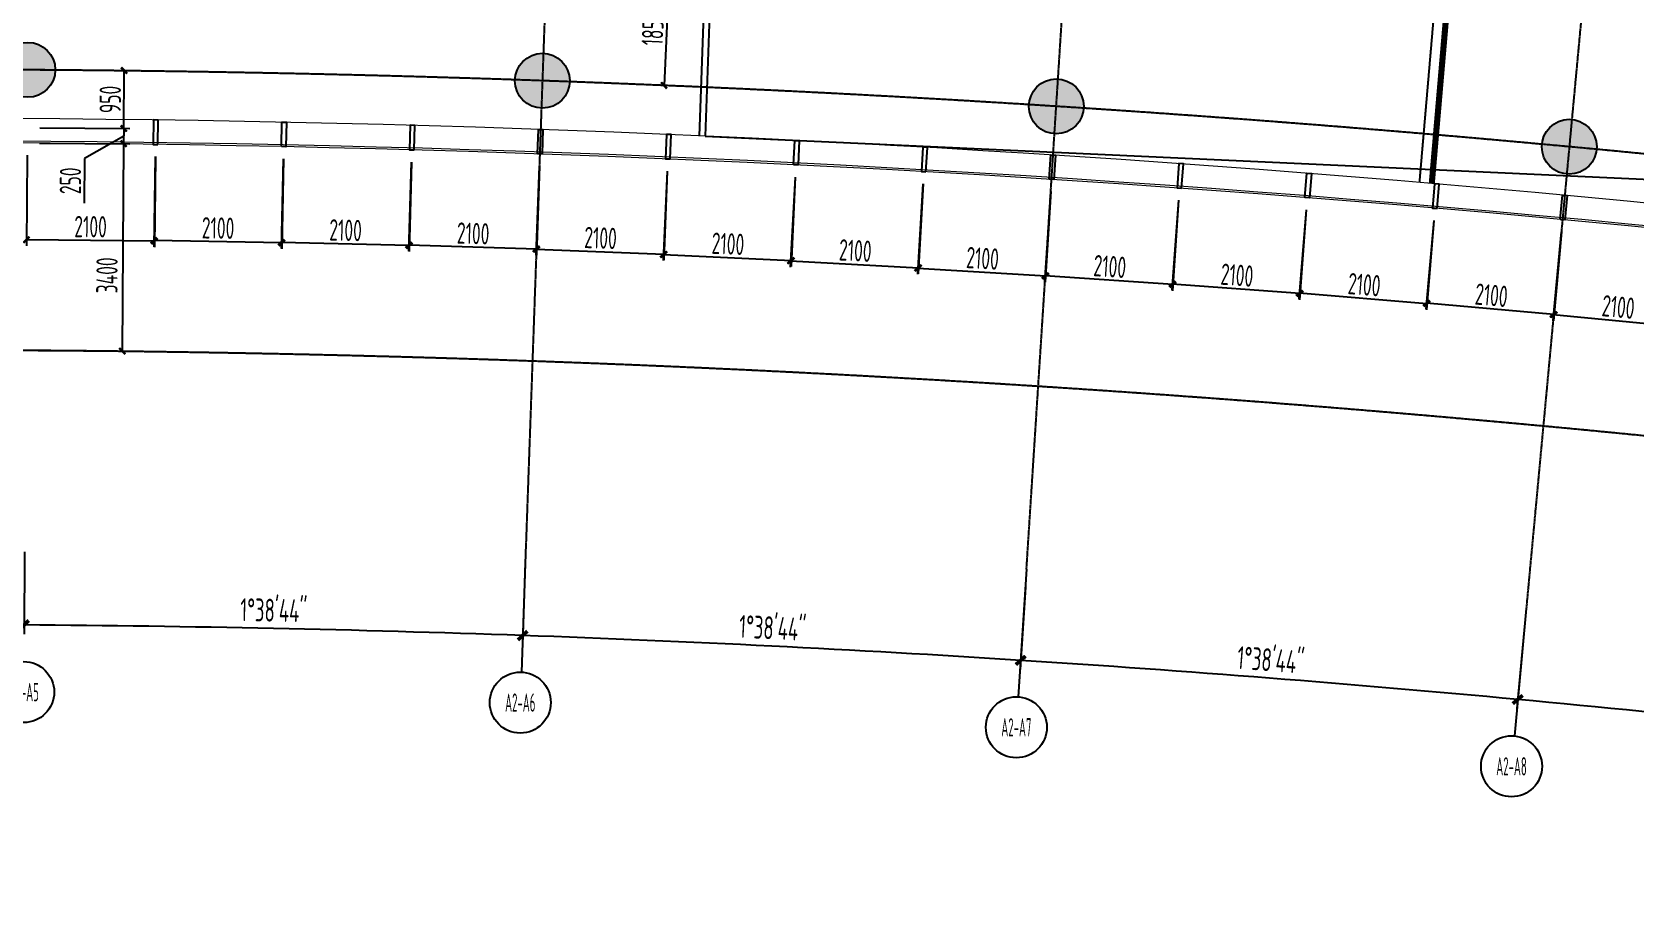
# Model space of a CAD drawing. Header units: millimetres. Extents: x 11515858 to 24947533, y -12764720 to -6305528.
# Drawn here: x 11780788 to 11807060, y -6414175 to -6399865 of the extents above; entities that cross this region are included whole.
import ezdxf
from ezdxf.enums import TextEntityAlignment as Align

# ---------------------------------------------------------------- set-up
doc = ezdxf.new("R2010")
doc.units = ezdxf.units.MM
doc.header["$LTSCALE"] = 10
for name, pattern in [('A2-RG-AXIS$0$CENTER', [2, 1.25, -0.25, 0.25, -0.25]), ('A2-RG-AXIS$0$DOTE', [2.42, 2, -0.2, 0.02, -0.2]), ('A2-RI-F3$0$DASHDOT2', [0.5, 0.25, -0.125, 0, -0.125]), ('A2-RI-F3$0$DASHED2', [0.375, 0.25, -0.125]), ('A2-RI-F3$0$HIDDEN', [0.375, 0.25, -0.125]), ('A2-RI-F3$0$HIDDEN2', [0.1875, 0.125, -0.0625])]:
    doc.linetypes.add(name, pattern=pattern)
for name, color, linetype in [('A2-RB-F3$0$A-DIMS-100', 1, 'Continuous'), ('A2-RG-AXIS$0$A-AXIS', 1, 'Continuous'), ('A2-RG-AXIS$0$A-DIMS-100', 1, 'Continuous'), ('A2-RG-AXIS$0$A-GRID', 1, 'A2-RG-AXIS$0$CENTER'), ('A2-RG-AXIS$0$A-SYMB', 4, 'Continuous'), ('A2-RI-F3$0$A-DOOR-ROLL', 2, 'A2-RI-F3$0$DASHED2'), ('A2-RI-F3$0$A-STRS-HRAL', 80, 'Continuous'), ('A2-RI-F3$0$A-SYMB-VOID', 35, 'Continuous'), ('A2-RI-F3$0$an-flor-abov', 2, 'A2-RI-F3$0$HIDDEN2'), ('A2-RI-F3$0$an-wndw-mull-v', 3, 'Continuous'), ('A2-RS-F3$0$A-HATH-GRAY', 8, 'Continuous'), ('A2-RS-F3$0$A-WALL-CONC', 6, 'Continuous')]:
    doc.layers.add(name, color=color, linetype=linetype)
doc.layers.add('A2-RI-F3$0$A-GLAZ', color=140, linetype='Continuous', lineweight=5)
doc.styles.add('A2-RB-F3$0$XD2008', font='hzs.shx', dxfattribs={"width": 0.7, "bigfont": 'hztxt.shx'})
doc.styles.add('A2-RG-AXIS$0$ECADI', font='hzs.shx', dxfattribs={"width": 0.7, "bigfont": 'hztxt.shx'})
doc.styles.add('A2-RG-AXIS$0$XD2008', font='hzs.shx', dxfattribs={"width": 0.7, "bigfont": 'hztxt.shx'})
doc.dimstyles.new('A2-RB-F3$0$XD100$0', dxfattribs={"dimscale": 100, "dimtxt": 3.5, "dimasz": 1, "dimexe": 1, "dimexo": 2, "dimgap": 0.5, "dimtad": 1, "dimdec": 0, "dimdsep": 46, "dimtxsty": 'A2-RB-F3$0$XD2008', "dimblk1": 'A2-RB-F3$0$_ArchTick', "dimblk2": 'A2-RB-F3$0$_ArchTick', "dimsah": 1, "dimcen": 2.5, "dimclrt": 4, "dimaunit": 1, "dimadec": 0, "dimazin": 0, "dimtfac": 1, "dimtdec": 0, "dimtix": 1, "dimtmove": 1, "dimatfit": 3, "dimfxl": 0, "dimtolj": 1, "dimtzin": 0, "dimarcsym": 0})
doc.dimstyles.new('A2-RG-AXIS$0$XD150', dxfattribs={"dimscale": 300, "dimtxt": 2.5, "dimasz": 1.5, "dimexe": 1, "dimexo": 2, "dimgap": 0.5, "dimtad": 1, "dimdec": 0, "dimdsep": 46, "dimtxsty": 'A2-RG-AXIS$0$XD2008', "dimcen": 2.5, "dimclrt": 4, "dimaunit": 1, "dimadec": 3, "dimazin": 0, "dimtfac": 1, "dimtdec": 0, "dimtmove": 2, "dimatfit": 3, "dimfxl": 0, "dimtolj": 1, "dimtzin": 0, "dimarcsym": 0})

# ---------------------------------------------------------------- blocks, each defined once
blk = doc.blocks.new('A2-RG-AXIS$0$ECADI-TAG-GRID')
at = {"color": 13}
blk.add_circle((0, 0), 5, dxfattribs=at)
at = {"style": 'A2-RG-AXIS$0$ECADI', "width": 0.7}
blk.add_attdef('GRID', text='', height=5, dxfattribs=at).set_placement((0, 0), align=Align.MIDDLE)
blk = doc.blocks.new('A2-RG-AXIS$0$_ArchTick')
at = {"color": 0, "linetype": 'ByBlock', "const_width": 0.4}
blk.add_lwpolyline([(-0.5, -0.5), (0.5, 0.5)], dxfattribs=at)
blk = doc.blocks.new('*D488')
at = {"layer": 'A2-RG-AXIS$0$A-DIMS-100', "color": 0, "lineweight": -2, "ltscale": 3, "transparency": 16777216}
for p, q in [((11780666, -6408385), (11780657, -6409735)), ((11788872, -6408559), (11788824, -6409908))]:
    blk.add_line(p, q, dxfattribs=at)
blk.add_arc((11778731, -6694179), 284600, 87.96659, 89.61201, dxfattribs=at)
at = {"layer": 'Defpoints', "color": 0, "ltscale": 3, "transparency": 16777216}
for p in [(11780668, -6408085), (11788882, -6408259), (11786106, -6409674), (11778731, -6694179)]:
    blk.add_point(p, dxfattribs=at)
at = {"layer": 'A2-RG-AXIS$0$A-DIMS-100', "color": 0, "lineweight": -2, "ltscale": 3, "transparency": 16777216, "xscale": 150, "yscale": 150, "zscale": 150}
for p, rotation in [((11780658, -6409585), 179.6120120871543), ((11788829, -6409758), 357.9665933294134)]:
    blk.add_blockref('A2-RG-AXIS$0$_ArchTick', p, dxfattribs=dict(at, rotation=rotation))
at = {"layer": 'A2-RG-AXIS$0$A-DIMS-100', "color": 4, "ltscale": 3, "transparency": 16777216, "insert": (11784750, -6409344), "char_height": 375, "attachment_point": 5, "rotation": 358.7893, "style": 'A2-RG-AXIS$0$XD2008'}
blk.add_mtext('\\A1;1°38\'44"', dxfattribs=at)
blk = doc.blocks.new('*D490')
at = {"layer": 'A2-RG-AXIS$0$A-DIMS-100', "color": 0, "lineweight": -2, "ltscale": 3, "transparency": 16777216}
for p, q in [((11788872, -6408559), (11788824, -6409908)), ((11797069, -6408968), (11796982, -6410315))]:
    blk.add_line(p, q, dxfattribs=at)
blk.add_arc((11778731, -6694179), 284600, 86.32117, 87.96659, dxfattribs=at)
at = {"layer": 'Defpoints', "color": 0, "ltscale": 3, "transparency": 16777216}
for p in [(11788882, -6408259), (11797088, -6408668), (11794272, -6410003), (11778731, -6694179)]:
    blk.add_point(p, dxfattribs=at)
at = {"layer": 'A2-RG-AXIS$0$A-DIMS-100', "color": 0, "lineweight": -2, "ltscale": 3, "transparency": 16777216, "xscale": 150, "yscale": 150, "zscale": 150}
for p, rotation in [((11788829, -6409758), 177.9665933294709), ((11796992, -6410165), 356.3211745693902)]:
    blk.add_blockref('A2-RG-AXIS$0$_ArchTick', p, dxfattribs=dict(at, rotation=rotation))
at = {"layer": 'A2-RG-AXIS$0$A-DIMS-100', "color": 4, "ltscale": 3, "transparency": 16777216, "insert": (11792927, -6409634), "char_height": 375, "attachment_point": 5, "rotation": 357.1439, "style": 'A2-RG-AXIS$0$XD2008'}
blk.add_mtext('\\A1;1°38\'44"', dxfattribs=at)
blk = doc.blocks.new('*D492')
at = {"layer": 'A2-RG-AXIS$0$A-DIMS-100', "color": 0, "lineweight": -2, "ltscale": 3, "transparency": 16777216}
for p, q in [((11797069, -6408968), (11796982, -6410315)), ((11805251, -6409612), (11805125, -6410956))]:
    blk.add_line(p, q, dxfattribs=at)
blk.add_arc((11778731, -6694179), 284600, 84.67576, 86.32117, dxfattribs=at)
at = {"layer": 'Defpoints', "color": 0, "ltscale": 3, "transparency": 16777216}
for p in [(11797088, -6408668), (11805278, -6409313), (11802425, -6410567), (11778731, -6694179)]:
    blk.add_point(p, dxfattribs=at)
at = {"layer": 'A2-RG-AXIS$0$A-DIMS-100', "color": 0, "lineweight": -2, "ltscale": 3, "transparency": 16777216, "xscale": 150, "yscale": 150, "zscale": 150}
for p, rotation in [((11796992, -6410165), 176.3211745693895), ((11805139, -6410807), 354.6757558073726)]:
    blk.add_blockref('A2-RG-AXIS$0$_ArchTick', p, dxfattribs=dict(at, rotation=rotation))
at = {"layer": 'A2-RG-AXIS$0$A-DIMS-100', "color": 4, "ltscale": 3, "transparency": 16777216, "insert": (11801091, -6410159), "char_height": 375, "attachment_point": 5, "rotation": 355.4985, "style": 'A2-RG-AXIS$0$XD2008'}
blk.add_mtext('\\A1;1°38\'44"', dxfattribs=at)
blk = doc.blocks.new('*D494')
at = {"layer": 'A2-RG-AXIS$0$A-DIMS-100', "color": 0, "lineweight": -2, "ltscale": 3, "transparency": 16777216}
for p, q in [((11805251, -6409612), (11805125, -6410956)), ((11813411, -6410491), (11813247, -6411831))]:
    blk.add_line(p, q, dxfattribs=at)
blk.add_arc((11778731, -6694179), 284600, 83.03033, 84.67575, dxfattribs=at)
at = {"layer": 'Defpoints', "color": 0, "ltscale": 3, "transparency": 16777216}
for p in [(11805278, -6409313), (11813447, -6410193), (11810559, -6411364), (11778731, -6694179)]:
    blk.add_point(p, dxfattribs=at)
at = {"layer": 'A2-RG-AXIS$0$A-DIMS-100', "color": 0, "lineweight": -2, "ltscale": 3, "transparency": 16777216, "xscale": 150, "yscale": 150, "zscale": 150}
for p, rotation in [((11805139, -6410807), 174.6757533726868), ((11813265, -6411682), 353.0303346106688)]:
    blk.add_blockref('A2-RG-AXIS$0$_ArchTick', p, dxfattribs=dict(at, rotation=rotation))
at = {"layer": 'A2-RG-AXIS$0$A-DIMS-100', "color": 4, "ltscale": 3, "transparency": 16777216, "insert": (11809237, -6410919), "char_height": 375, "attachment_point": 5, "rotation": 353.853, "style": 'A2-RG-AXIS$0$XD2008'}
blk.add_mtext('\\A1;1°38\'44"', dxfattribs=at)
blk = doc.blocks.new('A2-RB-F3$0$_ArchTick')
at = {"color": 0, "linetype": 'ByBlock', "const_width": 0.4}
blk.add_lwpolyline([(-0.5, -0.5), (0.5, 0.5)], dxfattribs=at)
blk = doc.blocks.new('*D978')
at = {"layer": 'A2-RB-F3$0$A-DIMS-100', "color": 0, "lineweight": -2, "transparency": 16777216}
for p, q in [((11780920, -6400487), (11782397, -6400497)), ((11782291, -6401446), (11782297, -6400496)), ((11780913, -6401437), (11782391, -6401447))]:
    blk.add_line(p, q, dxfattribs=at)
at = {"layer": 'Defpoints', "color": 0, "transparency": 16777216}
for p in [(11780720, -6400485), (11782297, -6400496), (11780713, -6401435)]:
    blk.add_point(p, dxfattribs=at)
at = {"layer": 'A2-RB-F3$0$A-DIMS-100', "color": 0, "lineweight": -2, "transparency": 16777216, "xscale": 100, "yscale": 100, "zscale": 100}
for p, rotation in [((11782297, -6400496), 89.61201001902933), ((11782291, -6401446), 269.6120100190294)]:
    blk.add_blockref('A2-RB-F3$0$_ArchTick', p, dxfattribs=dict(at, rotation=rotation))
at = {"layer": 'A2-RB-F3$0$A-DIMS-100', "color": 4, "transparency": 16777216, "insert": (11782069, -6400970), "char_height": 350, "attachment_point": 5, "rotation": 89.612, "style": 'A2-RB-F3$0$XD2008'}
blk.add_mtext('\\A1;950', dxfattribs=at)
blk = doc.blocks.new('*D979')
at = {"layer": 'A2-RB-F3$0$A-DIMS-100', "color": 0, "lineweight": -2, "transparency": 16777216}
for p, q in [((11780911, -6401687), (11782389, -6401697)), ((11782289, -6401696), (11782266, -6405096)), ((11780888, -6405087), (11782366, -6405097))]:
    blk.add_line(p, q, dxfattribs=at)
at = {"layer": 'Defpoints', "color": 0, "transparency": 16777216}
for p in [(11780711, -6401685), (11780688, -6405085), (11782266, -6405096)]:
    blk.add_point(p, dxfattribs=at)
at = {"layer": 'A2-RB-F3$0$A-DIMS-100', "color": 0, "lineweight": -2, "transparency": 16777216, "xscale": 100, "yscale": 100, "zscale": 100}
for p, rotation in [((11782289, -6401696), 89.61201009573603), ((11782266, -6405096), 269.612010095736)]:
    blk.add_blockref('A2-RB-F3$0$_ArchTick', p, dxfattribs=dict(at, rotation=rotation))
at = {"layer": 'A2-RB-F3$0$A-DIMS-100', "color": 4, "transparency": 16777216, "insert": (11782016, -6403854), "char_height": 350, "attachment_point": 5, "rotation": 89.612, "style": 'A2-RB-F3$0$XD2008'}
blk.add_mtext('\\A1;3400', dxfattribs=at)
blk = doc.blocks.new('*D981')
at = {"layer": 'A2-RB-F3$0$A-DIMS-100', "color": 0, "lineweight": -2, "transparency": 16777216}
for p, q in [((11791699, -6398913), (11791129, -6398888)), ((11791229, -6398892), (11791146, -6400740)), ((11791617, -6400761), (11791046, -6400736))]:
    blk.add_line(p, q, dxfattribs=at)
at = {"layer": 'Defpoints', "color": 0, "transparency": 16777216}
for p in [(11791899, -6398922), (11791146, -6400740), (11791817, -6400770)]:
    blk.add_point(p, dxfattribs=at)
at = {"layer": 'A2-RB-F3$0$A-DIMS-100', "color": 0, "lineweight": -2, "transparency": 16777216, "xscale": 100, "yscale": 100, "zscale": 100}
for p, rotation in [((11791229, -6398892), 87.44629500876403), ((11791146, -6400740), 267.446295008764)]:
    blk.add_blockref('A2-RB-F3$0$_ArchTick', p, dxfattribs=dict(at, rotation=rotation))
at = {"layer": 'A2-RB-F3$0$A-DIMS-100', "color": 4, "transparency": 16777216, "insert": (11790963, -6399806), "char_height": 350, "attachment_point": 5, "rotation": 87.4463, "style": 'A2-RB-F3$0$XD2008'}
blk.add_mtext('\\A1;1850', dxfattribs=at)
blk = doc.blocks.new('*D627')
at = {"layer": 'A2-RB-F3$0$A-DIMS-100', "color": 0, "lineweight": -2, "transparency": 16777216}
for p, q in [((11780913, -6401437), (11782391, -6401447)), ((11782291, -6401446), (11782289, -6401696)), ((11780911, -6401687), (11782389, -6401697)), ((11782290, -6401571), (11781645, -6401940)), ((11781645, -6401940), (11781640, -6402670))]:
    blk.add_line(p, q, dxfattribs=at)
at = {"layer": 'Defpoints', "color": 0, "transparency": 16777216}
for p in [(11780713, -6401435), (11780711, -6401685), (11782289, -6401696)]:
    blk.add_point(p, dxfattribs=at)
at = {"layer": 'A2-RB-F3$0$A-DIMS-100', "color": 0, "lineweight": -2, "transparency": 16777216, "xscale": 100, "yscale": 100, "zscale": 100}
for p, rotation in [((11782291, -6401446), 89.61201038735045), ((11782289, -6401696), 269.6120103873504)]:
    blk.add_blockref('A2-RB-F3$0$_ArchTick', p, dxfattribs=dict(at, rotation=rotation))
at = {"layer": 'A2-RB-F3$0$A-DIMS-100', "color": 4, "transparency": 16777216, "insert": (11781417, -6402304), "char_height": 350, "attachment_point": 5, "rotation": 89.612, "style": 'A2-RB-F3$0$XD2008'}
blk.add_mtext('\\A1;250', dxfattribs=at)
blk = doc.blocks.new('*D691')
at = {"layer": 'A2-RB-F3$0$A-DIMS-100', "color": 0, "lineweight": -2, "transparency": 16777216}
for p, q in [((11787004, -6401997), (11786958, -6403458)), ((11789103, -6402063), (11789057, -6403525)), ((11789060, -6403425), (11786961, -6403358))]:
    blk.add_line(p, q, dxfattribs=at)
at = {"layer": 'Defpoints', "color": 0, "transparency": 16777216}
for p in [(11787010, -6401797), (11789109, -6401863), (11786961, -6403358)]:
    blk.add_point(p, dxfattribs=at)
at = {"layer": 'A2-RB-F3$0$A-DIMS-100', "color": 0, "lineweight": -2, "transparency": 16777216, "xscale": 100, "yscale": 100, "zscale": 100}
for p, rotation in [((11786961, -6403358), 178.1908105349984), ((11789060, -6403425), 358.1908105349983)]:
    blk.add_blockref('A2-RB-F3$0$_ArchTick', p, dxfattribs=dict(at, rotation=rotation))
at = {"layer": 'A2-RB-F3$0$A-DIMS-100', "color": 4, "transparency": 16777216, "insert": (11788018, -6403167), "char_height": 350, "attachment_point": 5, "rotation": 358.1908, "style": 'A2-RB-F3$0$XD2008'}
blk.add_mtext('\\A1;2100', dxfattribs=at)
blk = doc.blocks.new('*D692')
at = {"layer": 'A2-RB-F3$0$A-DIMS-100', "color": 0, "lineweight": -2, "transparency": 16777216}
for p, q in [((11784906, -6401944), (11784869, -6403413)), ((11787005, -6401997), (11786969, -6403465)), ((11786971, -6403365), (11784872, -6403313))]:
    blk.add_line(p, q, dxfattribs=at)
at = {"layer": 'Defpoints', "color": 0, "transparency": 16777216}
for p in [(11784911, -6401744), (11787010, -6401797), (11784872, -6403313)]:
    blk.add_point(p, dxfattribs=at)
at = {"layer": 'A2-RB-F3$0$A-DIMS-100', "color": 0, "lineweight": -2, "transparency": 16777216, "xscale": 100, "yscale": 100, "zscale": 100}
for p, rotation in [((11784872, -6403313), 178.5650620415589), ((11786971, -6403365), 358.565062041559)]:
    blk.add_blockref('A2-RB-F3$0$_ArchTick', p, dxfattribs=dict(at, rotation=rotation))
at = {"layer": 'A2-RB-F3$0$A-DIMS-100', "color": 4, "transparency": 16777216, "insert": (11785927, -6403114), "char_height": 350, "attachment_point": 5, "rotation": 358.5651, "style": 'A2-RB-F3$0$XD2008'}
blk.add_mtext('\\A1;2100', dxfattribs=at)
blk = doc.blocks.new('*D693')
at = {"layer": 'A2-RB-F3$0$A-DIMS-100', "color": 0, "lineweight": -2, "transparency": 16777216}
for p, q in [((11782808, -6401907), (11782782, -6403384)), ((11784907, -6401944), (11784882, -6403421)), ((11784883, -6403321), (11782784, -6403284))]:
    blk.add_line(p, q, dxfattribs=at)
at = {"layer": 'Defpoints', "color": 0, "transparency": 16777216}
for p in [(11782811, -6401707), (11784911, -6401744), (11782784, -6403284)]:
    blk.add_point(p, dxfattribs=at)
at = {"layer": 'A2-RB-F3$0$A-DIMS-100', "color": 0, "lineweight": -2, "transparency": 16777216, "xscale": 100, "yscale": 100, "zscale": 100}
for p, rotation in [((11782784, -6403284), 178.9949785072826), ((11784883, -6403321), 358.9949785072826)]:
    blk.add_blockref('A2-RB-F3$0$_ArchTick', p, dxfattribs=dict(at, rotation=rotation))
at = {"layer": 'A2-RB-F3$0$A-DIMS-100', "color": 4, "transparency": 16777216, "insert": (11783837, -6403078), "char_height": 350, "attachment_point": 5, "rotation": 358.995, "style": 'A2-RB-F3$0$XD2008'}
blk.add_mtext('\\A1;2100', dxfattribs=at)
blk = doc.blocks.new('*D694')
at = {"layer": 'A2-RB-F3$0$A-DIMS-100', "color": 0, "lineweight": -2, "transparency": 16777216}
for p, q in [((11780709, -6401885), (11780694, -6403370)), ((11782809, -6401907), (11782794, -6403392)), ((11782795, -6403292), (11780695, -6403270))]:
    blk.add_line(p, q, dxfattribs=at)
at = {"layer": 'Defpoints', "color": 0, "transparency": 16777216}
for p in [(11780711, -6401685), (11782811, -6401707), (11780695, -6403270)]:
    blk.add_point(p, dxfattribs=at)
at = {"layer": 'A2-RB-F3$0$A-DIMS-100', "color": 0, "lineweight": -2, "transparency": 16777216, "xscale": 100, "yscale": 100, "zscale": 100}
for p, rotation in [((11780695, -6403270), 179.4063356730773), ((11782795, -6403292), 359.4063356730773)]:
    blk.add_blockref('A2-RB-F3$0$_ArchTick', p, dxfattribs=dict(at, rotation=rotation))
at = {"layer": 'A2-RB-F3$0$A-DIMS-100', "color": 4, "transparency": 16777216, "insert": (11781747, -6403056), "char_height": 350, "attachment_point": 5, "rotation": 359.4063, "style": 'A2-RB-F3$0$XD2008'}
blk.add_mtext('\\A1;2100', dxfattribs=at)
blk = doc.blocks.new('*D703')
at = {"layer": 'A2-RB-F3$0$A-DIMS-100', "color": 0, "lineweight": -2, "transparency": 16777216}
for p, q in [((11805853, -6403140), (11805712, -6404595)), ((11807943, -6403343), (11807802, -6404798)), ((11805721, -6404496), (11807811, -6404699))]:
    blk.add_line(p, q, dxfattribs=at)
at = {"layer": 'Defpoints', "color": 0, "transparency": 16777216}
for p in [(11805872, -6402941), (11807962, -6403144), (11807811, -6404699)]:
    blk.add_point(p, dxfattribs=at)
at = {"layer": 'A2-RB-F3$0$A-DIMS-100', "color": 0, "lineweight": -2, "transparency": 16777216, "xscale": 100, "yscale": 100, "zscale": 100}
for p, rotation in [((11805721, -6404496), 174.4515361555183), ((11807811, -6404699), 354.4515361555183)]:
    blk.add_blockref('A2-RB-F3$0$_ArchTick', p, dxfattribs=dict(at, rotation=rotation))
at = {"layer": 'A2-RB-F3$0$A-DIMS-100', "color": 4, "transparency": 16777216, "insert": (11806788, -6404373), "char_height": 350, "attachment_point": 5, "rotation": 354.4515, "style": 'A2-RB-F3$0$XD2008'}
blk.add_mtext('\\A1;2100', dxfattribs=at)
blk = doc.blocks.new('*D707')
at = {"layer": 'A2-RB-F3$0$A-DIMS-100', "color": 0, "lineweight": -2, "transparency": 16777216}
for p, q in [((11789101, -6402063), (11789044, -6403524)), ((11791200, -6402145), (11791142, -6403607)), ((11789048, -6403424), (11791146, -6403507))]:
    blk.add_line(p, q, dxfattribs=at)
at = {"layer": 'Defpoints', "color": 0, "transparency": 16777216}
for p in [(11789109, -6401863), (11791208, -6401946), (11791146, -6403507)]:
    blk.add_point(p, dxfattribs=at)
at = {"layer": 'A2-RB-F3$0$A-DIMS-100', "color": 0, "lineweight": -2, "transparency": 16777216, "xscale": 100, "yscale": 100, "zscale": 100}
for p, rotation in [((11789048, -6403424), 177.7423731332247), ((11791146, -6403507), 357.7423731332246)]:
    blk.add_blockref('A2-RB-F3$0$_ArchTick', p, dxfattribs=dict(at, rotation=rotation))
at = {"layer": 'A2-RB-F3$0$A-DIMS-100', "color": 4, "transparency": 16777216, "insert": (11790106, -6403241), "char_height": 350, "attachment_point": 5, "rotation": 357.7424, "style": 'A2-RB-F3$0$XD2008'}
blk.add_mtext('\\A1;2100', dxfattribs=at)
blk = doc.blocks.new('*D708')
at = {"layer": 'A2-RB-F3$0$A-DIMS-100', "color": 0, "lineweight": -2, "transparency": 16777216}
for p, q in [((11791198, -6402145), (11791131, -6403613)), ((11793296, -6402242), (11793229, -6403710)), ((11791135, -6403513), (11793233, -6403610))]:
    blk.add_line(p, q, dxfattribs=at)
at = {"layer": 'Defpoints', "color": 0, "transparency": 16777216}
for p in [(11791208, -6401946), (11793305, -6402042), (11793233, -6403610)]:
    blk.add_point(p, dxfattribs=at)
at = {"layer": 'A2-RB-F3$0$A-DIMS-100', "color": 0, "lineweight": -2, "transparency": 16777216, "xscale": 100, "yscale": 100, "zscale": 100}
for p, rotation in [((11791135, -6403513), 177.3681216266488), ((11793233, -6403610), 357.3681216266488)]:
    blk.add_blockref('A2-RB-F3$0$_ArchTick', p, dxfattribs=dict(at, rotation=rotation))
at = {"layer": 'A2-RB-F3$0$A-DIMS-100', "color": 4, "transparency": 16777216, "insert": (11792195, -6403337), "char_height": 350, "attachment_point": 5, "rotation": 357.3681, "style": 'A2-RB-F3$0$XD2008'}
blk.add_mtext('\\A1;2100', dxfattribs=at)
blk = doc.blocks.new('*D709')
at = {"layer": 'A2-RB-F3$0$A-DIMS-100', "color": 0, "lineweight": -2, "transparency": 16777216}
for p, q in [((11793295, -6402242), (11793216, -6403717)), ((11795392, -6402354), (11795313, -6403829)), ((11793221, -6403617), (11795318, -6403729))]:
    blk.add_line(p, q, dxfattribs=at)
at = {"layer": 'Defpoints', "color": 0, "transparency": 16777216}
for p in [(11793305, -6402042), (11795402, -6402154), (11795318, -6403729)]:
    blk.add_point(p, dxfattribs=at)
at = {"layer": 'A2-RB-F3$0$A-DIMS-100', "color": 0, "lineweight": -2, "transparency": 16777216, "xscale": 100, "yscale": 100, "zscale": 100}
for p, rotation in [((11793221, -6403617), 176.9382051609587), ((11795318, -6403729), 356.9382051609587)]:
    blk.add_blockref('A2-RB-F3$0$_ArchTick', p, dxfattribs=dict(at, rotation=rotation))
at = {"layer": 'A2-RB-F3$0$A-DIMS-100', "color": 4, "transparency": 16777216, "insert": (11794282, -6403448), "char_height": 350, "attachment_point": 5, "rotation": 356.9382, "style": 'A2-RB-F3$0$XD2008'}
blk.add_mtext('\\A1;2100', dxfattribs=at)
blk = doc.blocks.new('*D710')
at = {"layer": 'A2-RB-F3$0$A-DIMS-100', "color": 0, "lineweight": -2, "transparency": 16777216}
for p, q in [((11795390, -6402354), (11795300, -6403836)), ((11797486, -6402481), (11797396, -6403963)), ((11795306, -6403736), (11797403, -6403863))]:
    blk.add_line(p, q, dxfattribs=at)
at = {"layer": 'Defpoints', "color": 0, "transparency": 16777216}
for p in [(11795402, -6402154), (11797499, -6402281), (11797403, -6403863)]:
    blk.add_point(p, dxfattribs=at)
at = {"layer": 'A2-RB-F3$0$A-DIMS-100', "color": 0, "lineweight": -2, "transparency": 16777216, "xscale": 100, "yscale": 100, "zscale": 100}
for p, rotation in [((11795306, -6403736), 176.5268479951667), ((11797403, -6403863), 356.5268479951667)]:
    blk.add_blockref('A2-RB-F3$0$_ArchTick', p, dxfattribs=dict(at, rotation=rotation))
at = {"layer": 'A2-RB-F3$0$A-DIMS-100', "color": 4, "transparency": 16777216, "insert": (11796368, -6403575), "char_height": 350, "attachment_point": 5, "rotation": 356.5268, "style": 'A2-RB-F3$0$XD2008'}
blk.add_mtext('\\A1;2100', dxfattribs=at)
blk = doc.blocks.new('*D711')
at = {"layer": 'A2-RB-F3$0$A-DIMS-100', "color": 0, "lineweight": -2, "transparency": 16777216}
for p, q in [((11803763, -6402953), (11803633, -6404410)), ((11805855, -6403140), (11805725, -6404597)), ((11805733, -6404497), (11803642, -6404310))]:
    blk.add_line(p, q, dxfattribs=at)
at = {"layer": 'Defpoints', "color": 0, "transparency": 16777216}
for p in [(11803781, -6402754), (11805872, -6402941), (11803642, -6404310)]:
    blk.add_point(p, dxfattribs=at)
at = {"layer": 'A2-RB-F3$0$A-DIMS-100', "color": 0, "lineweight": -2, "transparency": 16777216, "xscale": 100, "yscale": 100, "zscale": 100}
for p, rotation in [((11803642, -6404310), 174.899973557483), ((11805733, -6404497), 354.899973557483)]:
    blk.add_blockref('A2-RB-F3$0$_ArchTick', p, dxfattribs=dict(at, rotation=rotation))
at = {"layer": 'A2-RB-F3$0$A-DIMS-100', "color": 4, "transparency": 16777216, "insert": (11804708, -6404180), "char_height": 350, "attachment_point": 5, "rotation": 354.9, "style": 'A2-RB-F3$0$XD2008'}
blk.add_mtext('\\A1;2100', dxfattribs=at)
blk = doc.blocks.new('*D712')
at = {"layer": 'A2-RB-F3$0$A-DIMS-100', "color": 0, "lineweight": -2, "transparency": 16777216}
for p, q in [((11801671, -6402780), (11801550, -6404245)), ((11803764, -6402953), (11803643, -6404418)), ((11803651, -6404318), (11801559, -6404145))]:
    blk.add_line(p, q, dxfattribs=at)
at = {"layer": 'Defpoints', "color": 0, "transparency": 16777216}
for p in [(11801688, -6402581), (11803781, -6402754), (11801559, -6404145)]:
    blk.add_point(p, dxfattribs=at)
at = {"layer": 'A2-RB-F3$0$A-DIMS-100', "color": 0, "lineweight": -2, "transparency": 16777216, "xscale": 100, "yscale": 100, "zscale": 100}
for p, rotation in [((11801559, -6404145), 175.2742250640415), ((11803651, -6404318), 355.2742250640416)]:
    blk.add_blockref('A2-RB-F3$0$_ArchTick', p, dxfattribs=dict(at, rotation=rotation))
at = {"layer": 'A2-RB-F3$0$A-DIMS-100', "color": 4, "transparency": 16777216, "insert": (11802624, -6404007), "char_height": 350, "attachment_point": 5, "rotation": 355.2742, "style": 'A2-RB-F3$0$XD2008'}
blk.add_mtext('\\A1;2100', dxfattribs=at)
blk = doc.blocks.new('*D713')
at = {"layer": 'A2-RB-F3$0$A-DIMS-100', "color": 0, "lineweight": -2, "transparency": 16777216}
for p, q in [((11799579, -6402623), (11799468, -6404096)), ((11801673, -6402780), (11801562, -6404253)), ((11801570, -6404154), (11799476, -6403996))]:
    blk.add_line(p, q, dxfattribs=at)
at = {"layer": 'Defpoints', "color": 0, "transparency": 16777216}
for p in [(11799594, -6402424), (11801688, -6402581), (11799476, -6403996)]:
    blk.add_point(p, dxfattribs=at)
at = {"layer": 'A2-RB-F3$0$A-DIMS-100', "color": 0, "lineweight": -2, "transparency": 16777216, "xscale": 100, "yscale": 100, "zscale": 100}
for p, rotation in [((11799476, -6403996), 175.7041415297528), ((11801570, -6404154), 355.7041415297528)]:
    blk.add_blockref('A2-RB-F3$0$_ArchTick', p, dxfattribs=dict(at, rotation=rotation))
at = {"layer": 'A2-RB-F3$0$A-DIMS-100', "color": 4, "transparency": 16777216, "insert": (11800539, -6403851), "char_height": 350, "attachment_point": 5, "rotation": 355.7041, "style": 'A2-RB-F3$0$XD2008'}
blk.add_mtext('\\A1;2100', dxfattribs=at)
blk = doc.blocks.new('*D714')
at = {"layer": 'A2-RB-F3$0$A-DIMS-100', "color": 0, "lineweight": -2, "transparency": 16777216}
for p, q in [((11797485, -6402481), (11797384, -6403962)), ((11799580, -6402623), (11799480, -6404105)), ((11799486, -6404005), (11797391, -6403862))]:
    blk.add_line(p, q, dxfattribs=at)
at = {"layer": 'Defpoints', "color": 0, "transparency": 16777216}
for p in [(11797499, -6402281), (11799594, -6402424), (11797391, -6403862)]:
    blk.add_point(p, dxfattribs=at)
at = {"layer": 'A2-RB-F3$0$A-DIMS-100', "color": 0, "lineweight": -2, "transparency": 16777216, "xscale": 100, "yscale": 100, "zscale": 100}
for p, rotation in [((11797391, -6403862), 176.1154986955252), ((11799486, -6404005), 356.1154986955252)]:
    blk.add_blockref('A2-RB-F3$0$_ArchTick', p, dxfattribs=dict(at, rotation=rotation))
at = {"layer": 'A2-RB-F3$0$A-DIMS-100', "color": 4, "transparency": 16777216, "insert": (11798454, -6403709), "char_height": 350, "attachment_point": 5, "rotation": 356.1155, "style": 'A2-RB-F3$0$XD2008'}
blk.add_mtext('\\A1;2100', dxfattribs=at)
blk = doc.blocks.new('A2-RI-F3$0$5yrthfh')
at = {"layer": 'A2-RI-F3$0$an-wndw-mull-v'}
blk.add_lwpolyline([(3, -37), (402, -3), (396, 71), (-3, 37), (3, -37)], close=True, dxfattribs=at)
blk = doc.blocks.new('A2-RI-F3$0$A$C047A065C')
for p, rotation in [((27371, -304), 84.37430249865385), ((31571, -392), 83.55177334628802), ((35768, -541), 82.7290586346077), ((39962, -751), 81.90635852800726), ((44153, -1020), 81.08382937564143), ((48340, -1350), 80.26111466396108)]:
    blk.add_blockref('A2-RI-F3$0$5yrthfh', p, dxfattribs=dict(rotation=rotation))
for p, xscale, rotation in [((29471, -341), -0.9999999999999998, 273.6151260842834), ((33670, -459), -1, 272.792411372603), ((37866, -639), -0.9999999999999998, 271.9698822202373), ((42058, -878), -0.9999999999999998, 271.1471821136369), ((46247, -1177), -0.9999999999999998, 270.3244674019565), ((50432, -1538), -1, 269.5019382495907)]:
    blk.add_blockref('A2-RI-F3$0$5yrthfh', p, dxfattribs=dict(xscale=xscale, rotation=rotation))
blk = doc.blocks.new('A2-RS-F3')
at = {"layer": 'A2-RS-F3$0$A-HATH-GRAY', "ltscale": 3}
h = blk.add_hatch(color=256, dxfattribs=at)
h.paths.add_polyline_path([(11780371, -6378133), (11781371, -6378140), (11781380, -6376840), (11780380, -6376833)])
h.paths.add_polyline_path([(11771295, -6378216), (11772295, -6378194), (11772267, -6376895), (11771267, -6376916)])
h.paths.add_polyline_path([(11789445, -6378310), (11790445, -6378346), (11790491, -6377046), (11789491, -6377011)])
h.paths.add_polyline_path([(11794061, -6377996), (11794660, -6378034), (11794711, -6377236), (11794112, -6377197)])
h.paths.add_polyline_path([(11762226, -6378560), (11763225, -6378509), (11763159, -6377211), (11762160, -6377261)])
h.paths.add_polyline_path([(11756038, -6378647), (11756835, -6378584), (11756756, -6377587), (11755959, -6377650)])
h.paths.add_polyline_path([(11801644, -6378462), (11802243, -6378500), (11802294, -6377702), (11801696, -6377663)])
h.paths.add_polyline_path([(11751541, -6379499), (11752339, -6379435), (11752220, -6377940), (11751422, -6378003)])
h.paths.add_polyline_path([(11807664, -6379406), (11808460, -6379480), (11808572, -6378285), (11807775, -6378211)])
h.paths.add_polyline_path([(11816585, -6380403), (11817577, -6380525), (11817736, -6379235), (11816743, -6379113)])
h.paths.add_polyline_path([(11825579, -6381619), (11826568, -6381768), (11826763, -6380483), (11825774, -6380333)])
h.paths.add_polyline_path([(11793833, -6381539), (11794432, -6381577), (11794483, -6380779), (11793885, -6380740)])
h.paths.add_polyline_path([(11801417, -6382005), (11802015, -6382043), (11802067, -6381245), (11801468, -6381206)])
h.paths.add_polyline_path([(11834536, -6383085), (11835520, -6383263), (11835752, -6381984), (11834768, -6381806)])
h.paths.add_polyline_path([(11843442, -6384837), (11844420, -6385043), (11844688, -6383771), (11843710, -6383565)])
h.paths.add_polyline_path([(11849707, -6386048), (11850486, -6386227), (11850721, -6385255), (11849941, -6385076)])
h.paths.add_polyline_path([(11756683, -6386772), (11757481, -6386706), (11757402, -6385711), (11756605, -6385775)])
h.paths.add_polyline_path([(11752168, -6387374), (11752965, -6387310), (11752846, -6385815), (11752049, -6385879)])
h.paths.add_polyline_path([(11854132, -6387107), (11854912, -6387286), (11855146, -6386314), (11854366, -6386134)])
h.paths.add_polyline_path([(11793236, -6390821), (11793835, -6390859), (11793887, -6390061), (11793288, -6390022)])
h.paths.add_polyline_path([(11800820, -6391286), (11801419, -6391324), (11801470, -6390526), (11800871, -6390487)])
h.paths.add_polyline_path([(11847832, -6393825), (11848612, -6394005), (11848846, -6393033), (11848067, -6392853)])
h.paths.add_polyline_path([(11780263, -6394032), (11781263, -6394039), (11781272, -6392739), (11780272, -6392732)])
h.paths.add_polyline_path([(11771644, -6394112), (11772644, -6394090), (11772615, -6392791), (11771616, -6392812)])
h.paths.add_polyline_path([(11788881, -6394200), (11789880, -6394236), (11789926, -6392936), (11788927, -6392901)])
h.paths.add_polyline_path([(11793009, -6394364), (11793607, -6394402), (11793659, -6393604), (11793060, -6393565)])
h.paths.add_polyline_path([(11763031, -6394440), (11764030, -6394389), (11763964, -6393090), (11762965, -6393141)])
h.paths.add_polyline_path([(11757323, -6394797), (11758120, -6394731), (11758041, -6393736), (11757243, -6393800)])
h.paths.add_polyline_path([(11800592, -6394829), (11801191, -6394867), (11801242, -6394069), (11800643, -6394030)])
h.paths.add_polyline_path([(11852257, -6394884), (11853037, -6395064), (11853271, -6394091), (11852492, -6393912)])
h.paths.add_polyline_path([(11752786, -6395149), (11753584, -6395086), (11753465, -6393591), (11752667, -6393654)])
h.paths.add_polyline_path([(11806189, -6395237), (11806985, -6395311), (11807096, -6394116), (11806300, -6394042)])
h.paths.add_polyline_path([(11814656, -6396186), (11815648, -6396307), (11815806, -6395017), (11814813, -6394896)])
h.paths.add_polyline_path([(11823198, -6397340), (11824186, -6397490), (11824381, -6396205), (11823392, -6396055)])
h.paths.add_polyline_path([(11831682, -6398729), (11832663, -6398921), (11832913, -6397645), (11831931, -6397453)])
h.paths.add_polyline_path([(11840164, -6400383), (11841142, -6400589), (11841411, -6399317), (11840432, -6399110)])
edge = h.paths.add_edge_path()
edge.add_arc((11780719, -6400485), 450, 0, 360)
edge = h.paths.add_edge_path()
edge.add_arc((11772286, -6400549), 450, 0, 360)
edge = h.paths.add_edge_path()
edge.add_arc((11789152, -6400664), 450, 0, 360)
edge = h.paths.add_edge_path()
edge.add_arc((11763857, -6400856), 450, 0, 360)
h.paths.add_polyline_path([(11845946, -6401652), (11846725, -6401831), (11846960, -6400859), (11846180, -6400679)])
edge = h.paths.add_edge_path()
edge.add_arc((11797576, -6401084), 450, 0, 360)
edge = h.paths.add_edge_path()
edge.add_arc((11755441, -6401404), 451, 0, 360)
edge = h.paths.add_edge_path()
edge.add_arc((11805984, -6401746), 450, 0, 360)
h.paths.add_polyline_path([(11850371, -6402710), (11851151, -6402890), (11851385, -6401917), (11850605, -6401738)])
edge = h.paths.add_edge_path()
edge.add_arc((11814369, -6402649), 450, 0, 360)
edge = h.paths.add_edge_path()
edge.add_arc((11822726, -6403793), 450, 0, 360)
edge = h.paths.add_edge_path()
edge.add_arc((11831046, -6405176), 450, 0, 360)
edge = h.paths.add_edge_path()
edge.add_arc((11839323, -6406797), 451, 0, 360)
edge = h.paths.add_edge_path()
edge.add_arc((11847549, -6408655), 451, 0, 360)
at = {"layer": 'A2-RS-F3$0$A-WALL-CONC'}
for centre in [(11780719, -6400485), (11789152, -6400664), (11797576, -6401084), (11805984, -6401746)]:
    blk.add_circle(centre, 450, dxfattribs=at)
blk = doc.blocks.new('A2-RG-AXIS')
at = {"layer": 'A2-RG-AXIS$0$A-AXIS', "ltscale": 3}
for p, q in [((11788882.2, -6408258.9), (11788807.7, -6410357.5)), ((11797087.9, -6408668.2), (11796953.2, -6410763.9)), ((11805278.5, -6409313.1), (11805083.6, -6411404))]:
    blk.add_line(p, q, dxfattribs=at)
at = {"layer": 'A2-RG-AXIS$0$A-GRID', "linetype": 'A2-RG-AXIS$0$DOTE'}
for p, q in [((11790308.6, -6368084.2), (11788882.2, -6408258.9)), ((11809008.7, -6369286.5), (11805278.5, -6409313.1)), ((11797087.9, -6408668.2), (11798031.1, -6393998.6))]:
    blk.add_line(p, q, dxfattribs=at)
for radius, start, end in [(300800, 75.589285, 95.407644), (293700, 75.589281, 95.407645), (289100, 75.589281, 95.407645)]:
    blk.add_arc((11778730.7, -6694178.7), radius, start, end, dxfattribs=at)
at = {"layer": 'A2-RG-AXIS$0$A-SYMB'}
ref = blk.add_blockref('A2-RG-AXIS$0$ECADI-TAG-GRID', (11780650.5, -6410685.2), dxfattribs=dict(at, xscale=100, yscale=100, zscale=100))
ref.add_attrib('GRID', 'A2-A5', dxfattribs={"layer": '0', "extrusion": (0, 0, -1), "height": 300, "style": 'A2-RG-AXIS$0$ECADI', "text_generation_flag": 2, "width": 0.5}).set_placement((-11780650.5, -6410685.2), align=Align.MIDDLE)
ref = blk.add_blockref('A2-RG-AXIS$0$ECADI-TAG-GRID', (11788789.9, -6410857.2), dxfattribs=dict(at, xscale=100, yscale=100, zscale=100))
ref.add_attrib('GRID', 'A2-A6', dxfattribs={"layer": '0', "extrusion": (0, 0, -1), "height": 300, "style": 'A2-RG-AXIS$0$ECADI', "text_generation_flag": 2, "width": 0.5}).set_placement((-11788789.9, -6410857.2), align=Align.MIDDLE)
ref = blk.add_blockref('A2-RG-AXIS$0$ECADI-TAG-GRID', (11796921.1, -6411262.9), dxfattribs=dict(at, xscale=100, yscale=100, zscale=100))
ref.add_attrib('GRID', 'A2-A7', dxfattribs={"layer": '0', "extrusion": (0, 0, -1), "height": 300, "style": 'A2-RG-AXIS$0$ECADI', "text_generation_flag": 2, "width": 0.5}).set_placement((-11796921.1, -6411262.9), align=Align.MIDDLE)
ref = blk.add_blockref('A2-RG-AXIS$0$ECADI-TAG-GRID', (11805037.2, -6411901.9), dxfattribs=dict(at, xscale=100, yscale=100, zscale=100))
ref.add_attrib('GRID', 'A2-A8', dxfattribs={"layer": '0', "extrusion": (0, 0, -1), "height": 300, "style": 'A2-RG-AXIS$0$ECADI', "text_generation_flag": 2, "width": 0.5}).set_placement((-11805037.2, -6411901.9), align=Align.MIDDLE)
at = {"layer": 'A2-RG-AXIS$0$A-DIMS-100', "ltscale": 3}
for base, p1, p2, picture, middle in [((11786105.9, -6409674.3), (11780668.1, -6408085.3), (11788882.2, -6408258.9), '*D488', (11784750.4, -6409344.1)), ((11794272.1, -6410003.4), (11788882.2, -6408258.9), (11797087.9, -6408668.2), '*D490', (11792926.6, -6409634.4)), ((11802425.5, -6410566.8), (11797087.9, -6408668.2), (11805278.5, -6409313.1), '*D492', (11801091.2, -6410159.3)), ((11810559.4, -6411364.1), (11813447.2, -6410192.8), (11805278.5, -6409313.1), '*D494', (11809237.3, -6410918.5))]:
    dim = blk.add_angular_dim_3p(base=base, center=(11778730.7, -6694178.7), p1=p1, p2=p2, dimstyle='A2-RG-AXIS$0$XD150', override={"dimscale": 150, "dimasz": 1, "dimblk": 'A2-RG-AXIS$0$_ArchTick', "dimadec": 4}, dxfattribs=at)
    dim.commit()
    dim.dimension.update_dxf_attribs({"geometry": picture, "text_midpoint": middle})
blk = doc.blocks.new('A2-RB-F3')
at = {"layer": 'A2-RB-F3$0$A-DIMS-100'}
for p1, p2, distance, picture, middle in [((11791899.2, -6398922.2), (11791816.7, -6400770.4), -671, '*D981', (11790962.8, -6399806.4)), ((11780713.1, -6401435.4), (11780719.5, -6400485.4), -1577.9, '*D978', (11782069.2, -6400969.6)), ((11782811.3, -6401707.2), (11780711.4, -6401685.4), 1584.7, '*D694', (11781747.3, -6403055.9)), ((11784911, -6401744), (11782811.3, -6401707.2), 1577.2, '*D693', (11783837.4, -6403077.6)), ((11787010.4, -6401796.6), (11784911, -6401744), 1569.4, '*D692', (11785927, -6403114.2)), ((11789109.3, -6401862.9), (11787010.4, -6401796.6), 1562.5, '*D691', (11788017.6, -6403166.6)), ((11789109.2, -6401862.9), (11791207.5, -6401945.6), -1562.5, '*D707', (11790105.7, -6403240.8)), ((11791207.5, -6401945.6), (11793305.4, -6402042.1), -1569.4, '*D708', (11792194.7, -6403336.8)), ((11793305.4, -6402042.1), (11795402.4, -6402154.2), -1577.2, '*D709', (11794281.7, -6403448.4)), ((11795402.4, -6402154.2), (11797498.5, -6402281.4), -1584.7, '*D710', (11796368.1, -6403575)), ((11799593.7, -6402423.7), (11797498.5, -6402281.4), 1584.7, '*D714', (11798454, -6403709.1)), ((11801687.8, -6402581), (11799593.7, -6402423.7), 1577.2, '*D713', (11800539.5, -6403850.8)), ((11803780.7, -6402754), (11801687.8, -6402581), 1569.4, '*D712', (11802623.5, -6404007.3)), ((11805872.4, -6402940.7), (11803780.7, -6402754), 1562.5, '*D711', (11804707.7, -6404179.6)), ((11805872.3, -6402940.7), (11807962.4, -6403143.7), -1562.5, '*D703', (11806788, -6404373.5))]:
    dim = blk.add_aligned_dim(p1=p1, p2=p2, distance=distance, dimstyle='A2-RB-F3$0$XD100$0', dxfattribs=at)
    dim.commit()
    dim.dimension.update_dxf_attribs({"geometry": picture, "text_midpoint": middle})
for base, p1, p2, picture, middle in [((11782289.3, -6401696.1), (11780713.1, -6401435.4), (11780711.4, -6401685.4), '*D627', (11781644.6, -6401990.2)), ((11782266.3, -6405096), (11780711.4, -6401685.4), (11780688.4, -6405085.3), '*D979', (11782241.3, -6403855.8))]:
    dim = blk.add_linear_dim(base=base, p1=p1, p2=p2, angle=269.61201, dimstyle='A2-RB-F3$0$XD100$0', dxfattribs=at)
    dim.commit()
    dim.dimension.update_dxf_attribs({"geometry": picture, "text_midpoint": middle, "dimtype": 129})
blk = doc.blocks.new('A2-RI-F3')
at = {"layer": 'A2-RI-F3$0$A-DOOR-ROLL', "linetype": 'A2-RI-F3$0$DASHDOT2', "const_width": 100}
blk.add_lwpolyline([(11803730.5, -6402347.6), (11804167.1, -6397271.2, 0.0263465), (11773123.8, -6396216.2), (11773213.3, -6401330.7)], format="xyb", dxfattribs=at)
at = {"layer": 'A2-RI-F3$0$A-GLAZ'}
for radius, start, end in [(292900, 76.321235, 95.292728), (292500, 76.242989, 95.370975), (292530, 76.248865, 95.365099)]:
    blk.add_arc((11778730.7, -6694178.7), radius, start, end, dxfattribs=at)
at = {"layer": 'A2-RI-F3$0$A-STRS-HRAL'}
for p, q in [((11791819, -6398818.6), (11791721.4, -6401567)), ((11791915.3, -6398923), (11791821.3, -6401571.4))]:
    blk.add_line(p, q, dxfattribs=at)
at = {"layer": 'A2-RI-F3$0$A-SYMB-VOID', "ltscale": 500}
blk.add_lwpolyline([(11791821.3, -6401571.4), (11817804.8, -6402765.4), (11818550, -6401323.5)], dxfattribs=at)
at = {"layer": 'A2-RI-F3$0$an-flor-abov', "ltscale": 2}
blk.add_lwpolyline([(11803531.2, -6402330.6), (11803946.8, -6397498.4)], dxfattribs=at)
at = {"linetype": 'A2-RI-F3$0$HIDDEN', "ltscale": 3}
blk.add_blockref('A2-RG-AXIS', (0, 0), dxfattribs=at)
blk.add_blockref('A2-RI-F3$0$A$C047A065C', (11755440.6, -6401403.6))

msp = doc.modelspace()

# ---------------------------------------------------------------- block references
for name in ['A2-RB-F3', 'A2-RI-F3', 'A2-RG-AXIS', 'A2-RS-F3']:
    msp.add_blockref(name, (0, 0))

doc.saveas('drawing.dxf')
